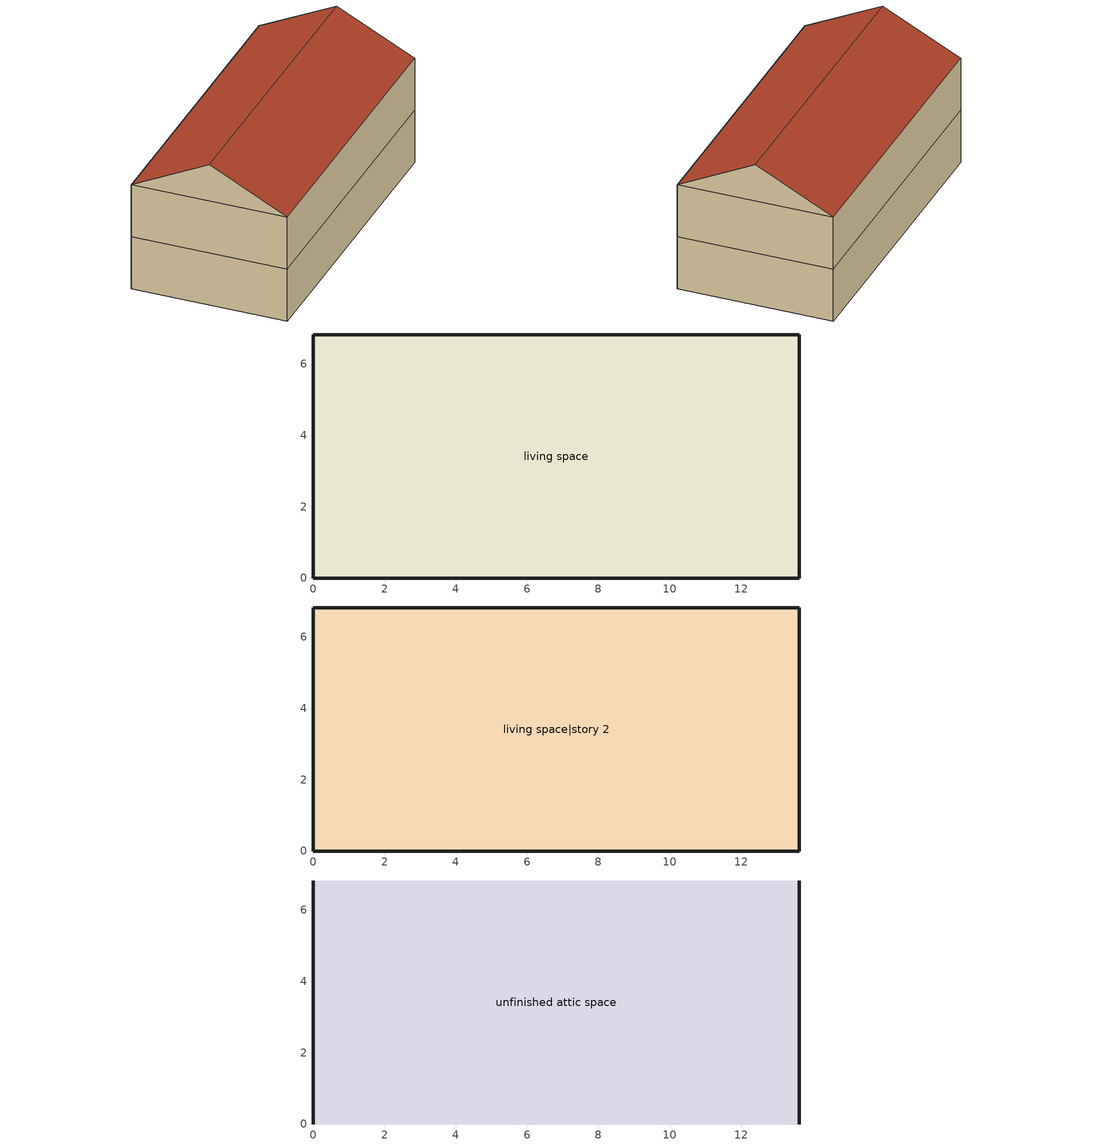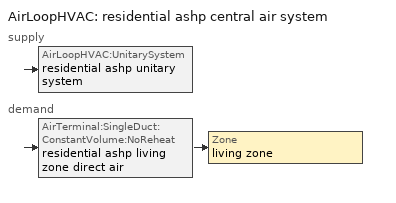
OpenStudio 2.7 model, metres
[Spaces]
living space
 floor foundation: 0,0 0,6.82 13.63,6.82 13.63,0 z0
 wall outside: 0,6.82 0,0 13.63,0 13.63,6.82 0,6.82 z0:2.44
living space|story 2
 floor to living space: 0,0 0,6.82 13.63,6.82 13.63,0 z2.44
 wall outside: 0,6.82 0,0 13.63,0 13.63,6.82 0,6.82 z2.44:4.88
unfinished attic space
 floor to living space|story 2: 0,6.82 13.63,6.82 13.63,0 0,0 z4.88
 wall outside: 0,3.41,6.58 0,6.82,4.88 0,0,4.88; 13.63,3.41,6.58 13.63,0,4.88 13.63,6.82,4.88
 roof outside: 13.63,3.41,6.58 0,3.41,6.58 0,0,4.88 13.63,0,4.88; 0,3.41,6.58 13.63,3.41,6.58 13.63,6.82,4.88 0,6.82,4.88
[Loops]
AirLoopHVAC 'residential ashp central air system'
 supply: AirLoopHVAC:UnitarySystem 'residential ashp unitary system'
 demand: AirTerminal:SingleDuct:ConstantVolume:NoReheat 'residential ashp living zone direct air' > Zone 'living zone'
[Building]
Building 1: North Axis {deg}=0; Standards Number of Stories=2; Standards Number of Above Ground Stories=2; Standards Building Type=singlefamilydetached; Standards Number of Living Units=1
[Site]
Denver Intl Ap_CO_USA: Latitude {deg}=39.83; Longitude {deg}=-104.65; Time Zone {hr}=-7; Elevation {m}=1650
[ClimateZones]
Climate Zone Institution Name 2=Building America; Climate Zone Document Year 2=0; Climate Zone Value 2=Cold
[Site:WaterMainsTemperature]
Calculation Method=Correlation; Annual Average Outdoor Air Temperature {C}=10.8753; Maximum Difference In Monthly Average Outdoor Air Temperatures {deltaC}=23.1524
[Site:GroundTemperature:Deep]
10.8753, 10.8753, 10.8753, 10.8753, 10.8753, 10.8753, 10.8753, 10.8753, 10.8753, 10.8753, 10.8753, 10.8753
[Material]
EMPD dummy: Roughness=Rough; Thickness {m}=0.001; Conductivity {W/m-K}=0.1; Density {kg/m3}=100; Specific Heat {J/kg-K}=100; Thermal Absorptance=0.9; Solar Absorptance=0.5; Visible Absorptance=0.1
[MaterialProperty:MoisturePenetrationDepth:Settings]
Material=EMPD dummy; Water Vapor Diffusion Resistance Factor=500; Moisture Equation Coefficient a=0.0069; Moisture Equation Coefficient b=0.9066; Moisture Equation Coefficient c=0.0404; Moisture Equation Coefficient d=22.1121; Surface Layer Penetration Depth {m}=0.1; Deep Layer Penetration Depth {m}=0; Coating Layer Thickness {m}=0; Coating Layer Water Vapor Diffusion Resistance Factor=0
[Construction]
EMPD dummy: EMPD dummy
[ThermalZone] Use Ideal Air Loads=No
living zone; unfinished attic zone
[Sizing:Zone] Zone Cooling Design Supply Air Temperature Input Method=SupplyAirTemperature; Zone Cooling Design Supply Air Temperature {C}=14; Zone Cooling Design Supply Air Temperature Difference {deltaC}=11.11; Zone Heating Design Supply Air Temperature Input Method=SupplyAirTemperature; Zone Heating Design Supply Air Temperature {C}=40; Zone Heating Design Supply Air Temperature Difference {deltaC}=11.11; Zone Cooling Design Supply Air Humidity Ratio {kg-H2O/kg-air}=0.0085; Zone Heating Design Supply Air Humidity Ratio {kg-H2O/kg-air}=0.008; Cooling Design Air Flow Method=DesignDay; Heating Design Air Flow Method=DesignDay; Account for Dedicated Outdoor Air System=No; Dedicated Outdoor Air System Control Strategy=NeutralSupplyAir; Dedicated Outdoor Air Low Setpoint Temperature for Design {C}=autosize; Dedicated Outdoor Air High Setpoint Temperature for Design {C}=autosize
living zone; unfinished attic zone
[Zone equipment]
living zone: residential ashp living zone direct air
[Space]
Name | Space Type | Thermal Zone | Building Unit
living space; living space|story 2 | Space Type 1 | living zone | unit 1
unfinished attic space | Space Type 2 | unfinished attic zone
[SpaceType]
Name | Standards Space Type
Space Type 1 | living
Space Type 2 | unfinished attic
[BuildingUnit]
unit 1: Building Unit Type=Residential
[InternalMass:Definition]
EMPD dummy unfinished attic space: Construction=EMPD dummy; Design Level Calculation Method=SurfaceArea; Surface Area {m2}=92.903
[InternalMass]
EMPD dummy unfinished attic space: Internal Mass Definition=EMPD dummy unfinished attic space; Space or SpaceType=unfinished attic space; Multiplier=1
[Coil:Heating:DX:SingleSpeed]
residential ashp heating coil: Availability Schedule=Always On Discrete; Rated Total Heating Capacity {W}=Autosize; Rated COP {W/W}=3.33368; Rated Air Flow Rate {m3/s}=Autosize; Rated Supply Fan Power Per Volume Flow Rate {W/(m3/s)}=773.391; Total Heating Capacity Function of Temperature Curve=HP_Heat-Cap-fT1; Total Heating Capacity Function of Flow Fraction Curve=HP_Heat-CAP-fFF1; Energy Input Ratio Function of Temperature Curve=HP_Heat-EIR-fT1; Energy Input Ratio Function of Flow Fraction Curve=HP_Heat-EIR-fFF1; Part Load Fraction Correlation Curve=HP_Heat-PLF-fPLR1; Defrost Energy Input Ratio Function of Temperature Curve=DefrostEIR; Minimum Outdoor Dry-Bulb Temperature for Compressor Operation {C}=-17.7778; Maximum Outdoor Dry-Bulb Temperature for Defrost Operation {C}=4.44444; Crankcase Heater Capacity {W}=20; Maximum Outdoor Dry-Bulb Temperature for Crankcase Heater Operation {C}=12.7778; Defrost Strategy=ReverseCycle; Defrost Control=OnDemand; Defrost Time Period Fraction=0.166667; Resistive Defrost Heater Capacity {W}=2000
[Coil:Heating:Electric]
residential ashp supp heater: Availability Schedule=Always On Discrete; Efficiency=1
[Coil:Cooling:DX:SingleSpeed]
residential ashp cooling coil: Availability Schedule=Always On Discrete; Rated Total Cooling Capacity {W}=autosize; Rated Sensible Heat Ratio=0.740612; Rated COP {W/W}=4.07538; Rated Air Flow Rate {m3/s}=autosize; Rated Evaporator Fan Power Per Volume Flow Rate {W/(m3/s)}=773.391; Total Cooling Capacity Function of Temperature Curve=Cool-Cap-fT1; Total Cooling Capacity Function of Flow Fraction Curve=Cool-Cap-fFF1; Energy Input Ratio Function of Temperature Curve=Cool-EIR-fT1; Energy Input Ratio Function of Flow Fraction Curve=Cool-EIR-fFF1; Part Load Fraction Correlation Curve=Cool-PLF-fPLR1; Nominal Time for Condensate Removal to Begin {s}=1000; Ratio of Initial Moisture Evaporation Rate and Steady State Latent Capacity=1.5; Maximum Cycling Rate {cycles/hr}=3; Latent Capacity Time Constant {s}=45; Condenser Type=AirCooled; Evaporative Condenser Effectiveness=0; Evaporative Condenser Air Flow Rate {m3/s}=Autosize; Evaporative Condenser Pump Rated Power Consumption {W}=Autosize; Crankcase Heater Capacity {W}=0; Maximum Outdoor Dry-Bulb Temperature for Crankcase Heater Operation {C}=0; Basin Heater Capacity {W/K}=0; Basin Heater Setpoint Temperature {C}=10
[Fan:OnOff]
residential ashp supply fan: Availability Schedule=Always On Discrete; Fan Total Efficiency=0.75; Pressure Rise {Pa}=794.58; Maximum Flow Rate {m3/s}=autosize; Motor Efficiency=1; Motor In Airstream Fraction=1; Fan Power Ratio Function of Speed Ratio Curve=Fan On Off Power Curve; Fan Efficiency Ratio Function of Speed Ratio Curve=Fan On Off Efficiency Curve
[AirLoopHVAC:UnitarySystem]
residential ashp unitary system: Control Type=Load; Controlling Zone or Thermostat Location=living zone; Dehumidification Control Type=None; Availability Schedule=Always On Discrete; Supply Fan=residential ashp supply fan; Fan Placement=BlowThrough; Supply Air Fan Operating Mode Schedule=Always Off Discrete; Heating Coil=residential ashp heating coil; DX Heating Coil Sizing Ratio=1; Cooling Coil=residential ashp cooling coil; Use DOAS DX Cooling Coil=No; DOAS DX Cooling Coil Leaving Minimum Air Temperature {C}=2; Latent Load Control=SensibleOnlyLoadControl; Supplemental Heating Coil=residential ashp supp heater; Supply Air Flow Rate During Cooling Operation {m3/s}=autosize; Supply Air Flow Rate During Heating Operation {m3/s}=autosize; Supply Air Flow Rate When No Cooling or Heating is Required {m3/s}=0; Maximum Supply Air Temperature {C}=76.6667; Maximum Outdoor Dry-Bulb Temperature for Supplemental Heater Operation {C}=4.44444; Maximum Cycling Rate {cycles/hr}=2.5; Heat Pump Time Constant {s}=60; Fraction of On-Cycle Power Use=0.01; Heat Pump Fan Delay Time {s}=60; Ancilliary On-Cycle Electric Power {W}=0; Ancilliary Off-Cycle Electric Power {W}=0
[AirLoopHVAC]
residential ashp central air system: Availability Schedule=Always On Discrete; Design Supply Air Flow Rate {m3/s}=AutoSize
[Sizing:System]
residential ashp central air system: Type of Load to Size On=Sensible; Design Outdoor Air Flow Rate {m3/s}=Autosize; Central Heating Maximum System Air Flow Ratio=0.3; Preheat Design Temperature {C}=7; Preheat Design Humidity Ratio {kg-H2O/kg-Air}=0.008; Precool Design Temperature {C}=12.8; Precool Design Humidity Ratio {kg-H2O/kg-Air}=0.008; Central Cooling Design Supply Air Temperature {C}=12.8; Central Heating Design Supply Air Temperature {C}=16.7; Sizing Option=NonCoincident; 100% Outdoor Air in Cooling=Yes; 100% Outdoor Air in Heating=Yes; Central Cooling Design Supply Air Humidity Ratio {kg-H2O/kg-Air}=0.0085; Central Heating Design Supply Air Humidity Ratio {kg-H2O/kg-Air}=0.008; Cooling Design Air Flow Method=DesignDay; Cooling Design Air Flow Rate {m3/s}=0; Heating Design Air Flow Method=DesignDay; Heating Design Air Flow Rate {m3/s}=0; System Outdoor Air Method=ZoneSum; Zone Maximum Outdoor Air Fraction=1; Cooling Supply Air Flow Rate Per Floor Area {m3/s-m2}=0.00996765; Cooling Fraction of Autosized Cooling Supply Air Flow Rate=1; Cooling Supply Air Flow Rate Per Unit Cooling Capacity {m3/s-W}=3.94755e-05; Heating Supply Air Flow Rate Per Floor Area {m3/s-m2}=0.00996765; Heating Fraction of Autosized Heating Supply Air Flow Rate=1; Heating Fraction of Autosized Cooling Supply Air Flow Rate=1; Heating Supply Air Flow Rate Per Unit Heating Capacity {m3/s-W}=3.15882e-05; Cooling Design Capacity Method=CoolingDesignCapacity; Cooling Design Capacity {W}=autosize; Cooling Design Capacity Per Floor Area {W/m2}=234.7; Fraction of Autosized Cooling Design Capacity=1; Heating Design Capacity Method=HeatingDesignCapacity; Heating Design Capacity {W}=autosize; Heating Design Capacity Per Floor Area {W/m2}=157; Fraction of Autosized Heating Design Capacity=1; Central Cooling Capacity Control Method=OnOff
[AirTerminal:SingleDuct:ConstantVolume:NoReheat]
residential ashp living zone direct air: Availability Schedule=Always On Discrete; Maximum Air Flow Rate {m3/s}=AutoSize
[Curve:Biquadratic]
Name | Coefficient1 Constant | Coefficient2 x | Coefficient3 x**2 | Coefficient4 y | Coefficient5 y**2 | Coefficient6 x*y | Minimum Value of x | Maximum Value of x | Minimum Value of y | Maximum Value of y
DefrostEIR | 0.1528 | 0 | 0 | 0 | 0 | 0 | -100 | 100 | -100 | 100
HP_Heat-Cap-fT1 | 0.878144 | -0.00291486 | -3.3372e-05 | 0.0223867 | 0.000163944 | -2.187e-05 | -100 | 100 | -100 | 100
HP_Heat-EIR-fT1 | 0.716518 | 0.0102759 | 0.000460734 | -0.00648037 | 0.000456354 | -0.00069764 | -100 | 100 | -100 | 100
Cool-Cap-fT1 | 1.55736 | -0.0744482 | 0.0030986 | 0.00145958 | -4.1148e-05 | -0.000426714 | 13.88 | 23.88 | 18.33 | 51.66
Cool-EIR-fT1 | -0.350448 | 0.11681 | -0.00339951 | -0.00122609 | 0.000600809 | -0.000466884 | 13.88 | 23.88 | 18.33 | 51.66
[Curve:Quadratic] Minimum Value of x=0
Name | Coefficient1 Constant | Coefficient2 x | Coefficient3 x**2 | Maximum Value of x | Minimum Curve Output | Maximum Curve Output
HP_Heat-PLF-fPLR1 | 0.89 | 0.11 | 0 | 1 | 0.7 | 1
HP_Heat-CAP-fFF1 | 0.694045 | 0.474208 | -0.168253 | 2 | 0 | 2
HP_Heat-EIR-fFF1 | 2.18542 | -1.94283 | 0.757409 | 2 | 0 | 2
Cool-PLF-fPLR1 | 0.93 | 0.07 | 0 | 1 | 0.7 | 1
Cool-Cap-fFF1 | 0.718664 | 0.417974 | -0.136638 | 2 | 0 | 2
Cool-EIR-fFF1 | 1.14349 | -0.13944 | -0.00404779 | 2 | 0 | 2
[Schedule:Constant]
Name | Value
Always On Discrete | 1
Always Off Discrete | 0
[Curve:Exponent]
Fan On Off Power Curve: Coefficient1 Constant=1; Coefficient2 Constant=0; Coefficient3 Constant=0; Minimum Value of x=0; Maximum Value of x=1
[Curve:Cubic]
Fan On Off Efficiency Curve: Coefficient1 Constant=1; Coefficient2 x=0; Coefficient3 x**2=0; Coefficient4 x**3=0; Minimum Value of x=0; Maximum Value of x=1
